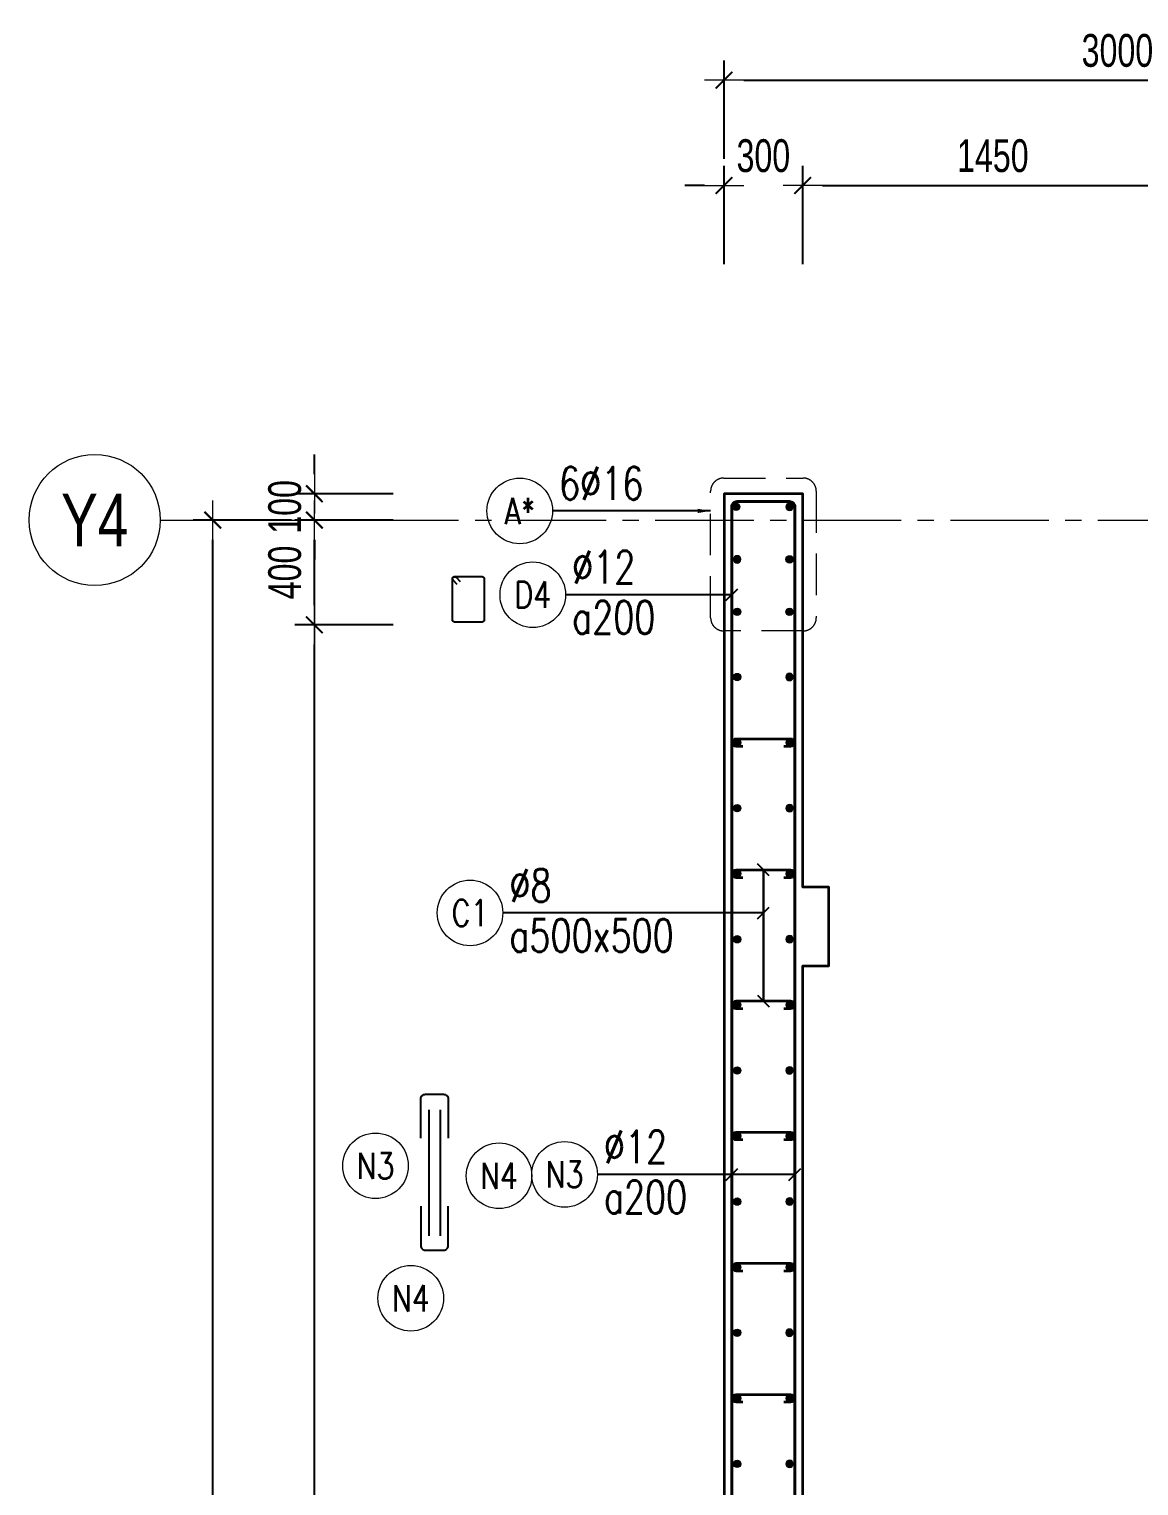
# Model space of a CAD drawing. Header units: millimetres. Extents: x 944027 to 981803, y -83026 to 82675.
# Drawn here: x 944222 to 948453, y -6382 to -828 of the extents above; entities that cross this region are included whole.
import ezdxf
from ezdxf.enums import TextEntityAlignment as Align

# ---------------------------------------------------------------- set-up
doc = ezdxf.new("R2010")
doc.units = ezdxf.units.MM
doc.header["$MEASUREMENT"] = 0
for name, pattern in [('HIDDEN', [9.525, 6.35, -3.175]), ('HIDDEN2', [4.7625, 3.175, -1.5875]), ('HT_Dim Grid$0$CENTER2', [1.125, 0.75, -0.125, 0.125, -0.125]), ('HT_Grid$0$CENTER2', [1.125, 0.75, -0.125, 0.125, -0.125])]:
    doc.linetypes.add(name, pattern=pattern)
doc.layers.get('0').update_dxf_attribs({"lineweight": 20})
doc.layers.get('Defpoints').update_dxf_attribs({"color": 151, "lineweight": 9})
doc.layers.add('Hidden', color=9, linetype='HIDDEN')
doc.layers.add('Ligature', color=1, linetype='Continuous')
for name, color, linetype, lineweight in [('HT_Dim Grid$0$NDC_S_AXIS', 5, 'HT_Dim Grid$0$CENTER2', 13), ('HT_Dim Grid$0$NDC_S_SYMBOL', 1, 'Continuous', 15), ('HT_Dim Grid$0$NDC_S_TEXT SYMBOL', 7, 'Continuous', 20), ('HT_Grid$0$NDC_S_AXIS', 5, 'HT_Grid$0$CENTER2', 13), ('KC-LEADER', 153, 'Continuous', 18), ('KC-THEP', 6, 'Continuous', 40), ('NDC_S_DIM', 1, 'Continuous', 15), ('NDC_S_HIDDEN', 8, 'HIDDEN2', 13), ('NDC_S_LEADER', 1, 'Continuous', 15), ('NDC_S_REBAR', 4, 'Continuous', 35), ('NDC_S_STIRRUP', 4, 'Continuous', 40), ('NDC_S_VN TEXT', 7, 'Continuous', 20), ('NDC_S_WALL', 6, 'Continuous', 35)]:
    doc.layers.add(name, color=color, linetype=linetype, lineweight=lineweight)
doc.styles.add('HT_Dim Grid$0$NDC_ANNO', font='', dxfattribs={"width": 0.8})
doc.styles.add('NDC_ARIAL', font='arial.ttf', dxfattribs={"width": 0.85})
doc.styles.add('NDC_DIM', font='', dxfattribs={"width": 0.75})
doc.styles.add('NDC_EN TXT', font='romans.shx', dxfattribs={"width": 0.8})
doc.styles.get('HT_Dim Grid$0$NDC_ANNO').set_extended_font_data('Dotum')
doc.styles.get('NDC_DIM').set_extended_font_data('Dotum')
doc.dimstyles.new('NDC_1-50', dxfattribs={"dimscale": 50, "dimtxt": 2.5, "dimasz": 1, "dimexe": 1.5, "dimexo": 0, "dimgap": 0.8, "dimtad": 1, "dimdec": 0, "dimdsep": 46, "dimtxsty": 'NDC_ARIAL', "dimblk": 'DIMMARK', "dimcen": 49999.938995, "dimdle": 1.5, "dimclrd": 1, "dimclre": 1, "dimclrt": 3, "dimadec": 0, "dimazin": 0, "dimtfac": 1, "dimtdec": 0, "dimtix": 1, "dimtmove": 2, "dimatfit": 3, "dimfxl": 1, "dimarcsym": 0})
doc.dimstyles.new('NDC_dim_30', dxfattribs={"dimscale": 30, "dimtxt": 2.5, "dimasz": 1.5, "dimexe": 1.5, "dimexo": 2.5, "dimgap": 1, "dimtad": 1, "dimdec": 0, "dimzin": 0, "dimdsep": 46, "dimtxsty": 'NDC_DIM', "dimblk": 'DIMMARK', "dimcen": 0.09, "dimdle": 1.2, "dimclrd": 1, "dimclre": 1, "dimclrt": 3, "dimadec": 0, "dimazin": 0, "dimtfac": 1, "dimtdec": 0, "dimtix": 1, "dimtofl": 0, "dimtmove": 0, "dimatfit": 3, "dimfxl": 6, "dimfxlon": 1, "dimtolj": 1, "dimtzin": 0, "dimarcsym": 0})
doc.dimstyles.new('NDC_dim_50', dxfattribs={"dimscale": 50, "dimtxt": 2.5, "dimasz": 1.5, "dimexe": 1.5, "dimexo": 2.5, "dimgap": 1, "dimtad": 1, "dimdec": 0, "dimzin": 0, "dimdsep": 46, "dimtxsty": 'NDC_DIM', "dimblk": 'DIMMARK', "dimcen": 0.09, "dimdle": 1.2, "dimclrd": 1, "dimclre": 1, "dimclrt": 3, "dimadec": 0, "dimazin": 0, "dimtfac": 1, "dimtdec": 0, "dimtix": 1, "dimtofl": 0, "dimtmove": 0, "dimatfit": 3, "dimfxl": 6, "dimfxlon": 1, "dimtolj": 1, "dimtzin": 0, "dimarcsym": 0})

# ---------------------------------------------------------------- blocks, each defined once
blk = doc.blocks.new('THEP')
at = {"layer": 'KC-LEADER', "color": 6}
blk.add_circle((0, 0), 14, dxfattribs=at)
at = {"layer": 'KC-THEP'}
for p, q in [((-14, 0), (14, 0)), ((9.9, 9.9), (-9.9, -9.9)), ((-9.9, 9.9), (9.9, -9.9)), ((0, 14), (0, -14))]:
    blk.add_line(p, q, dxfattribs=at)
blk = doc.blocks.new('A$C7BC65A55')
at = {"layer": 'Ligature'}
for p, q in [((-15.2, 372, 0), (-15.2, 38.5, 0)), ((15.2, 372, 0), (15.2, 38.5, 0))]:
    blk.add_line(p, q, dxfattribs=at)
for points in [[(-36.2, 296.5), (-36.2, 400.9, -0.414214), (-24, 413.1), (24, 413.1, -0.414214), (36.2, 400.9), (36.2, 296.5)], [(-36.2, 116.5), (-36.2, 12.2, 0.414214), (-24, 0), (24, 0, 0.414214), (36.2, 12.2), (36.2, 116.5)]]:
    blk.add_lwpolyline(points, format="xyb", dxfattribs=at)
blk = doc.blocks.new('DIMMARK')
at = {"layer": 'NDC_S_DIM', "color": 1}
blk.add_line((-1.5, 0), (1, 0), dxfattribs=at)
at = {"layer": 'NDC_S_DIM', "color": 2, "const_width": 0.1}
blk.add_lwpolyline([(-0.424, -0.424), (0.424, 0.424)], dxfattribs=at)
blk = doc.blocks.new('*U11')
blk.add_circle((-2.5, 0), 2.5)
at = {"layer": 'NDC_S_VN TEXT', "color": 3, "style": 'NDC_EN TXT', "width": 0.75}
for tag, p in [('DK1', (0.5, 0.85)), ('KC1', (0.5, -2.97))]:
    blk.add_attdef(tag, p, '', height=2.5, dxfattribs=at)
at = {"layer": 'NDC_S_VN TEXT', "color": 7, "style": 'NDC_EN TXT', "width": 0.8}
blk.add_attdef('SH2', text='', height=2, dxfattribs=at).set_placement((-2.5, 0), align=Align.MIDDLE)
blk = doc.blocks.new('*U12')
blk.add_circle((-2.5, 0), 2.5)
at = {"layer": 'NDC_S_VN TEXT', "color": 3, "style": 'NDC_EN TXT', "width": 0.75}
for tag, p in [('DK1', (0.5, 0.85)), ('KC1', (0.5, -2.97))]:
    blk.add_attdef(tag, p, '', height=2.5, dxfattribs=at)
at = {"layer": 'NDC_S_VN TEXT', "color": 7, "style": 'NDC_EN TXT', "width": 0.8}
blk.add_attdef('SH2', text='', height=2, dxfattribs=at).set_placement((-2.5, 0), align=Align.MIDDLE)
blk = doc.blocks.new('*U13')
blk.add_circle((-2.5, 0), 2.5)
at = {"layer": 'NDC_S_VN TEXT', "color": 3, "style": 'NDC_EN TXT', "width": 0.75}
blk.add_attdef('DK1', (0.5, 0.85), '', height=2.5, dxfattribs=at)
at = {"layer": 'NDC_S_VN TEXT', "color": 7, "style": 'NDC_EN TXT', "width": 0.8}
blk.add_attdef('SH2', text='', height=2, dxfattribs=at).set_placement((-2.5, 0), align=Align.MIDDLE)
blk = doc.blocks.new('*D439')
at = {"layer": 'Defpoints', "color": 0, "ltscale": 200, "transparency": 16777216}
for p in [(947171.5, -1423.6), (946871.5, -2599.3), (947171.5, -3099.3)]:
    blk.add_point(p, dxfattribs=at)
at = {"layer": 'NDC_S_DIM', "color": 1, "lineweight": -2, "ltscale": 200, "transparency": 16777216}
for p, q in [((946871.5, -1723.6), (946871.5, -1348.6)), ((947171.5, -1723.6), (947171.5, -1348.6)), ((946796.5, -1423.6), (946721.5, -1423.6)), ((947246.5, -1423.6), (947321.5, -1423.6))]:
    blk.add_line(p, q, dxfattribs=at)
at = {"layer": 'NDC_S_DIM', "color": 1, "lineweight": -2, "ltscale": 200, "transparency": 16777216, "xscale": 75, "yscale": 75, "zscale": 75}
blk.add_blockref('DIMMARK', (946871.5, -1423.6), dxfattribs=at)
at = {"layer": 'NDC_S_DIM', "color": 1, "lineweight": -2, "ltscale": 200, "transparency": 16777216, "xscale": 75, "yscale": 75, "zscale": 75, "rotation": 180}
blk.add_blockref('DIMMARK', (947171.5, -1423.6), dxfattribs=at)
at = {"layer": 'NDC_S_DIM', "color": 3, "ltscale": 200, "transparency": 16777216, "insert": (947021.5, -1311), "char_height": 125, "attachment_point": 5, "style": 'NDC_DIM'}
blk.add_mtext('\\A1;300', dxfattribs=at)
blk = doc.blocks.new('*D440')
at = {"layer": 'Defpoints', "color": 0, "ltscale": 200, "transparency": 16777216}
for p in [(948621.5, -1423.6), (947171.5, -2599.3), (948621.5, -2599.3)]:
    blk.add_point(p, dxfattribs=at)
at = {"layer": 'NDC_S_DIM', "color": 1, "lineweight": -2, "ltscale": 200, "transparency": 16777216}
for p, q in [((947171.5, -1723.6), (947171.5, -1348.6)), ((948621.5, -1723.6), (948621.5, -1348.6)), ((947246.5, -1423.6), (948546.5, -1423.6))]:
    blk.add_line(p, q, dxfattribs=at)
at = {"layer": 'NDC_S_DIM', "color": 1, "lineweight": -2, "ltscale": 200, "transparency": 16777216, "xscale": 75, "yscale": 75, "zscale": 75, "rotation": 180}
blk.add_blockref('DIMMARK', (947171.5, -1423.6), dxfattribs=at)
at = {"layer": 'NDC_S_DIM', "color": 1, "lineweight": -2, "ltscale": 200, "transparency": 16777216, "xscale": 75, "yscale": 75, "zscale": 75}
blk.add_blockref('DIMMARK', (948621.5, -1423.6), dxfattribs=at)
at = {"layer": 'NDC_S_DIM', "color": 3, "ltscale": 200, "transparency": 16777216, "insert": (947896.5, -1311), "char_height": 125, "attachment_point": 5, "style": 'NDC_DIM'}
blk.add_mtext('\\A1;1450', dxfattribs=at)
blk = doc.blocks.new('*D450')
at = {"layer": 'Defpoints', "color": 0, "ltscale": 200, "transparency": 16777216}
for p in [(949871.5, -1022.4), (946871.5, -1723.6), (949871.5, -1723.6)]:
    blk.add_point(p, dxfattribs=at)
at = {"layer": 'NDC_S_DIM', "color": 1, "lineweight": -2, "ltscale": 200, "transparency": 16777216}
for p, q in [((946871.5, -1322.4), (946871.5, -947.4)), ((949871.5, -1322.4), (949871.5, -947.4)), ((946946.5, -1022.4), (949796.5, -1022.4))]:
    blk.add_line(p, q, dxfattribs=at)
at = {"layer": 'NDC_S_DIM', "color": 1, "lineweight": -2, "ltscale": 200, "transparency": 16777216, "xscale": 75, "yscale": 75, "zscale": 75, "rotation": 180}
blk.add_blockref('DIMMARK', (946871.5, -1022.4), dxfattribs=at)
at = {"layer": 'NDC_S_DIM', "color": 1, "lineweight": -2, "ltscale": 200, "transparency": 16777216, "xscale": 75, "yscale": 75, "zscale": 75}
blk.add_blockref('DIMMARK', (949871.5, -1022.4), dxfattribs=at)
at = {"layer": 'NDC_S_DIM', "color": 3, "ltscale": 200, "transparency": 16777216, "insert": (948371.5, -909.8), "char_height": 125, "attachment_point": 5, "style": 'NDC_DIM'}
blk.add_mtext('\\A1;3000', dxfattribs=at)
blk = doc.blocks.new('*D452')
at = {"layer": 'Defpoints', "color": 0, "ltscale": 200, "transparency": 16777216}
for p in [(945309.7, -3099.3), (946871.5, -3099.3), (946871.5, -11299.3)]:
    blk.add_point(p, dxfattribs=at)
at = {"layer": 'NDC_S_DIM', "color": 1, "lineweight": -2, "ltscale": 200, "transparency": 16777216}
for p, q in [((945609.7, -3099.3), (945234.7, -3099.3)), ((945309.7, -11224.3), (945309.7, -3174.3)), ((945609.7, -11299.3), (945234.7, -11299.3))]:
    blk.add_line(p, q, dxfattribs=at)
at = {"layer": 'NDC_S_DIM', "color": 1, "lineweight": -2, "ltscale": 200, "transparency": 16777216, "xscale": 75, "yscale": 75, "zscale": 75}
for p, rotation in [((945309.7, -3099.3), 90), ((945309.7, -11299.3), 270)]:
    blk.add_blockref('DIMMARK', p, dxfattribs=dict(at, rotation=rotation))
at = {"layer": 'NDC_S_DIM', "color": 3, "ltscale": 200, "transparency": 16777216, "insert": (945197.1, -7199.3), "char_height": 125, "attachment_point": 5, "rotation": 90, "style": 'NDC_DIM'}
blk.add_mtext('\\A1;8200', dxfattribs=at)
blk = doc.blocks.new('*D453')
at = {"layer": 'Defpoints', "color": 0, "ltscale": 200, "transparency": 16777216}
for p in [(945309.7, -2699.3), (946871.5, -2699.3), (946871.5, -3099.3)]:
    blk.add_point(p, dxfattribs=at)
at = {"layer": 'NDC_S_DIM', "color": 1, "lineweight": -2, "ltscale": 200, "transparency": 16777216}
for p, q in [((945609.7, -2699.3), (945234.7, -2699.3)), ((945309.7, -3024.3), (945309.7, -2774.3)), ((945609.7, -3099.3), (945234.7, -3099.3))]:
    blk.add_line(p, q, dxfattribs=at)
at = {"layer": 'NDC_S_DIM', "color": 1, "lineweight": -2, "ltscale": 200, "transparency": 16777216, "xscale": 75, "yscale": 75, "zscale": 75}
for p, rotation in [((945309.7, -2699.3), 90), ((945309.7, -3099.3), 270)]:
    blk.add_blockref('DIMMARK', p, dxfattribs=dict(at, rotation=rotation))
at = {"layer": 'NDC_S_DIM', "color": 3, "ltscale": 200, "transparency": 16777216, "insert": (945197.1, -2899.3), "char_height": 125, "attachment_point": 5, "rotation": 90, "style": 'NDC_DIM'}
blk.add_mtext('\\A1;400', dxfattribs=at)
blk = doc.blocks.new('*D454')
at = {"layer": 'Defpoints', "color": 0, "ltscale": 200, "transparency": 16777216}
for p in [(944922.1, -2699.3), (946871.5, -2699.3), (946871.5, -11699.3)]:
    blk.add_point(p, dxfattribs=at)
at = {"layer": 'NDC_S_DIM', "color": 1, "lineweight": -2, "ltscale": 200, "transparency": 16777216}
for p, q in [((945222.1, -2699.3), (944847.1, -2699.3)), ((944922.1, -11624.3), (944922.1, -2774.3)), ((945222.1, -11699.3), (944847.1, -11699.3))]:
    blk.add_line(p, q, dxfattribs=at)
at = {"layer": 'NDC_S_DIM', "color": 1, "lineweight": -2, "ltscale": 200, "transparency": 16777216, "xscale": 75, "yscale": 75, "zscale": 75}
for p, rotation in [((944922.1, -2699.3), 90), ((944922.1, -11699.3), 270)]:
    blk.add_blockref('DIMMARK', p, dxfattribs=dict(at, rotation=rotation))
at = {"layer": 'NDC_S_DIM', "color": 3, "ltscale": 200, "transparency": 16777216, "insert": (944809.5, -7199.3), "char_height": 125, "attachment_point": 5, "rotation": 90, "style": 'NDC_DIM'}
blk.add_mtext('\\A1;9000', dxfattribs=at)
blk = doc.blocks.new('*U22')
at = {"layer": 'HT_Dim Grid$0$NDC_S_SYMBOL'}
blk.add_line((5, 0), (9, 0), dxfattribs=at)
blk.add_circle((0, 0), 5, dxfattribs=at)
at = {"layer": 'HT_Dim Grid$0$NDC_S_TEXT SYMBOL', "color": 7, "style": 'HT_Dim Grid$0$NDC_ANNO', "width": 0.8}
blk.add_attdef('GRID', text='', height=4, rotation=270, dxfattribs=at).set_placement((0, 0), align=Align.MIDDLE)
blk = doc.blocks.new('*D425')
at = {"layer": 'Defpoints', "color": 0, "ltscale": 200, "transparency": 16777216}
for p in [(945309.7, -2599.3), (946871.5, -2599.3), (946871.5, -2699.3)]:
    blk.add_point(p, dxfattribs=at)
at = {"layer": 'NDC_S_DIM', "color": 1, "lineweight": -2, "ltscale": 200, "transparency": 16777216}
for p, q in [((945309.7, -2524.3), (945309.7, -2449.3)), ((945609.7, -2599.3), (945234.7, -2599.3)), ((945609.7, -2699.3), (945234.7, -2699.3)), ((945309.7, -2774.3), (945309.7, -2849.3))]:
    blk.add_line(p, q, dxfattribs=at)
at = {"layer": 'NDC_S_DIM', "color": 1, "lineweight": -2, "ltscale": 200, "transparency": 16777216, "xscale": 75, "yscale": 75, "zscale": 75}
for p, rotation in [((945309.7, -2599.3), 270), ((945309.7, -2699.3), 90)]:
    blk.add_blockref('DIMMARK', p, dxfattribs=dict(at, rotation=rotation))
at = {"layer": 'NDC_S_DIM', "color": 3, "ltscale": 200, "transparency": 16777216, "insert": (945197.1, -2649.3), "char_height": 125, "attachment_point": 5, "rotation": 90, "style": 'NDC_DIM'}
blk.add_mtext('\\A1;100', dxfattribs=at)

msp = doc.modelspace()

# ---------------------------------------------------------------- linework, layer by layer
for centre in [(945542.8, -5161.4), (946013.7, -5199.5), (945677.2, -5666.4)]:
    msp.add_circle(centre, 125)
at = {"layer": 'HT_Grid$0$NDC_S_AXIS', "ltscale": 500}
msp.add_line((944922.1, -2699.3), (960215.5, -2699.3), dxfattribs=at)
at = {"layer": 'Ligature'}
msp.add_lwpolyline([(945854.5, -2945.2), (945838.5, -2929.2, -0.668179), (945844.3, -2915.3), (945948.9, -2915.3, -0.414214), (945957.1, -2923.5), (945957.1, -3080.6, -0.414214), (945948.9, -3088.7), (945844.3, -3088.7, -0.414214), (945836.1, -3080.6), (945836.1, -2923.5, -0.668179), (945850.1, -2917.7), (945866, -2933.6)], format="xyb", dxfattribs=at)
at = {"layer": 'NDC_S_HIDDEN', "ltscale": 50}
msp.add_lwpolyline([(946870.5, -2539.4), (947173.2, -2539.4, -0.414214), (947223.2, -2589.4), (947223.2, -3072.1, -0.414214), (947173.2, -3122.1), (946870.5, -3122.1, -0.414214), (946820.5, -3072.1), (946820.5, -2589.4, -0.414214)], format="xyb", close=True, dxfattribs=at)
at = {"layer": 'NDC_S_REBAR'}
for points in [[(946943, -3563), (946918, -3563, -1), (946918, -3533), (947125.1, -3533, -1), (947125.1, -3563), (947100.1, -3563)], [(946943, -4063), (946918, -4063, -1), (946918, -4033), (947125, -4033, -1), (947125, -4063), (947100, -4063)], [(946943, -4563), (946918, -4563, -1), (946918, -4533), (947125, -4533, -1), (947125, -4563), (947100, -4563)], [(946943, -5063), (946918, -5063, -1), (946918, -5033), (947125.1, -5033, -1), (947125.1, -5063), (947100.1, -5063)], [(946943, -5563), (946918, -5563, -1), (946918, -5533), (947125.1, -5533, -1), (947125.1, -5563), (947100.1, -5563)], [(946943, -6063), (946918, -6063, -1), (946918, -6033), (947125.1, -6033, -1), (947125.1, -6063), (947100.1, -6063)]]:
    msp.add_lwpolyline(points, format="xyb", dxfattribs=at)
at = {"layer": 'NDC_S_STIRRUP'}
msp.add_lwpolyline([(947101.5, -11709.3), (947141.5, -11749.3, -0.414214), (947121.5, -11769.3), (946921.5, -11769.3, -0.414214), (946901.5, -11749.3), (946901.5, -2649.3, -0.414214), (946921.5, -2629.3), (947121.5, -2629.3, -0.414214), (947141.5, -2649.3), (947141.5, -11749.3, -0.414214), (947121.5, -11769.3), (947081.5, -11729.3)], format="xyb", dxfattribs=at)
at = {"layer": 'NDC_S_WALL', "ltscale": 10}
msp.add_lwpolyline([(947171.5, -11299.3), (947171.5, -4399.3), (947271.5, -4399.3), (947271.5, -4099.3), (947171.5, -4099.3), (947171.5, -2599.3), (946871.5, -2599.3), (946871.5, -11799.3)], dxfattribs=at)

# ---------------------------------------------------------------- block references
at = {"layer": 'Hidden', "xscale": 1.44, "yscale": 1.44, "zscale": 1.44}
msp.add_blockref('A$C7BC65A55', (945767.8, -5483.6, 0), dxfattribs=at)
at = {"layer": 'HT_Dim Grid$0$NDC_S_AXIS'}
ref = msp.add_blockref('*U22', (944472.1, -2699.3), dxfattribs=dict(at, xscale=50, yscale=50, zscale=150))
ref.add_attrib('GRID', 'Y4', dxfattribs={"layer": 'HT_Dim Grid$0$NDC_S_TEXT SYMBOL', "color": 7, "height": 200, "style": 'HT_Dim Grid$0$NDC_ANNO', "width": 0.8}).set_placement((944472.1, -2699.3), align=Align.MIDDLE)
at = {"layer": 'KC-THEP', "rotation": 189.6685644363809}
for p in [(946918, -2649.3), (947121.5, -2849.3), (946921.5, -3049.3), (947121.5, -3049.3), (946921.5, -3298), (946921.5, -3548), (946921.5, -3798), (946921.5, -4048), (946921.5, -4298), (946921.5, -4548), (946921.5, -4798), (946921.5, -5048), (946921.5, -5298), (946921.5, -5548), (946921.5, -5798), (946921.5, -6048), (946921.5, -6298)]:
    msp.add_blockref('THEP', p, dxfattribs=at)
at = {"layer": 'KC-THEP', "xscale": -1}
for p, rotation in [((947121.5, -2649.3), 350.3314355636191), ((946921.5, -2849.3), 170.331435563619), ((947121.5, -3297.7), 350.3314355636191), ((947121.5, -3547.7), 350.3314355636191), ((947121.5, -3797.7), 350.3314355636191), ((947121.5, -4047.7), 350.3314355636191), ((947121.5, -4297.7), 350.3314355636191), ((947121.5, -4547.7), 350.3314355636191), ((947121.5, -4797.7), 350.3314355636191), ((947121.5, -5047.7), 350.3314355636191), ((947121.5, -5297.7), 350.3314355636191), ((947121.5, -5547.7), 350.3314355636191), ((947121.5, -5797.7), 350.3314355636191), ((947121.5, -6047.7), 350.3314355636191), ((947121.5, -6297.7), 350.3314355636191)]:
    msp.add_blockref('THEP', p, dxfattribs=dict(at, rotation=rotation))
at = {"layer": 'NDC_S_VN TEXT', "xscale": 50, "yscale": 50, "zscale": 50}
for name, p, values in [('*U13', (946217.7, -2664.6), {'SH2': 'A*', 'DK1': '6%%C16'}), ('*U11', (946267.4, -2984.2), {'SH2': 'D4', 'DK1': '%%C12', 'KC1': 'a200'}), ('*U12', (946028.2, -4197.4), {'SH2': 'C1', 'DK1': '%%c8', 'KC1': 'a500x500'}), ('*U11', (946388.7, -5194.4), {'SH2': 'N3', 'DK1': '%%C12', 'KC1': 'a200'})]:
    msp.add_blockref(name, p, dxfattribs=at).add_auto_attribs(values)

# ---------------------------------------------------------------- texts
at = {"layer": 'NDC_S_VN TEXT', "color": 7, "style": 'NDC_EN TXT', "width": 0.8}
for tag, p in [('N3', (945542.8, -5161.4)), ('N4', (946013.7, -5199.5)), ('N4', (945677.2, -5666.4))]:
    msp.add_attdef(tag, text='3', height=100, dxfattribs=at).set_placement(p, align=Align.MIDDLE)

# ---------------------------------------------------------------- dimensions: what is measured, and where the dimension line sits
at = {"layer": 'NDC_S_DIM', "ltscale": 200}
for base, p1, p2, picture, middle in [((949871.5, -1022.4), (946871.5, -1723.6), (949871.5, -1723.6), '*D450', (948371.5, -909.8)), ((947171.5, -1423.6), (946871.5, -2599.3), (947171.5, -3099.3), '*D439', (947021.5, -1311))]:
    dim = msp.add_linear_dim(base=base, p1=p1, p2=p2, dimstyle='NDC_dim_50', dxfattribs=at)
    dim.commit()
    dim.dimension.update_dxf_attribs({"geometry": picture, "text_midpoint": middle})
dim = msp.add_linear_dim(base=(948621.5, -1423.6), p1=(947171.5, -2599.3), p2=(948621.5, -2599.3), dimstyle='NDC_dim_50', override={"dimtmove": 1}, dxfattribs=at)
dim.commit()
dim.dimension.update_dxf_attribs({"geometry": '*D440', "text_midpoint": (947896.5, -1311)})
for base, p1, p2, picture, middle in [((945309.7, -2599.3), (946871.5, -2699.3), (946871.5, -2599.3), '*D425', (945197.1, -2649.3)), ((945309.7, -2699.3), (946871.5, -3099.3), (946871.5, -2699.3), '*D453', (945197.1, -2899.3)), ((945309.7, -3099.3), (946871.5, -11299.3), (946871.5, -3099.3), '*D452', (945197.1, -7199.3))]:
    dim = msp.add_linear_dim(base=base, p1=p1, p2=p2, angle=90, dimstyle='NDC_dim_50', override={"dimtmove": 1}, dxfattribs=at)
    dim.commit()
    dim.dimension.update_dxf_attribs({"geometry": picture, "text_midpoint": middle})
dim = msp.add_linear_dim(base=(944922.1, -2699.3), p1=(946871.5, -11699.3), p2=(946871.5, -2699.3), angle=90, dimstyle='NDC_dim_50', dxfattribs=at)
dim.commit()
dim.dimension.update_dxf_attribs({"geometry": '*D454', "text_midpoint": (944809.5, -7199.3)})

# ---------------------------------------------------------------- leaders
at = {"layer": 'NDC_S_LEADER'}
for points, dimstyle, override in [([(946820.5, -2664.6), (946217.7, -2664.6)], 'NDC_1-50', {"dimgap": 0.8, "dimtad": 0}), ([(946901.5, -2984.2), (946267.4, -2984.2)], 'NDC_dim_30', {"dimtad": 0, "dimldrblk": 'Oblique'}), ([(947021.5, -4033), (947021.5, -4533)], 'NDC_dim_30', {"dimtad": 0, "dimldrblk": 'Oblique'}), ([(947021.5, -4533), (947021.5, -4033)], 'NDC_dim_30', {"dimtad": 0, "dimldrblk": 'Oblique'}), ([(947021.5, -4197.4), (946028.2, -4197.4)], 'NDC_dim_30', {"dimtad": 0, "dimldrblk": 'Oblique'}), ([(947141.5, -5194.5), (946388.7, -5194.5)], 'NDC_dim_30', {"dimtad": 0, "dimldrblk": 'Oblique'}), ([(946901.5, -5194.5), (946388.7, -5194.5)], 'NDC_dim_30', {"dimtad": 0, "dimldrblk": 'Oblique'})]:
    msp.add_leader(points, dimstyle=dimstyle, override=override, dxfattribs=at)

doc.saveas('drawing.dxf')
